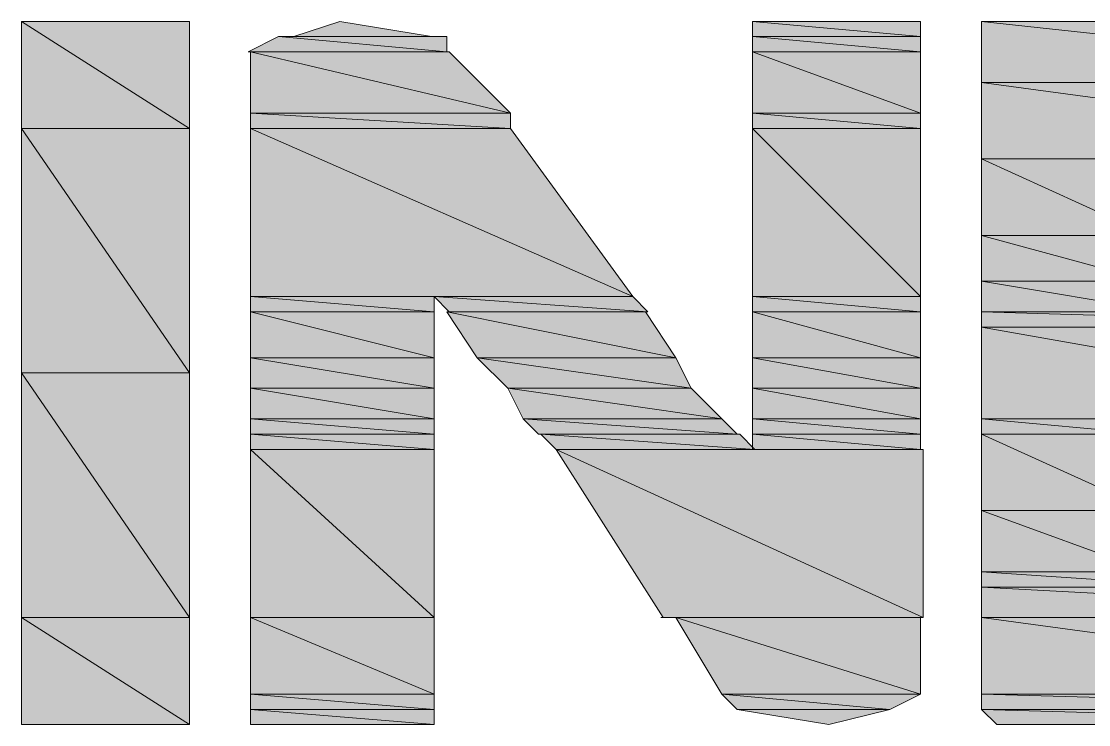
# Model space of a CAD drawing. Header units: millimetres. Extents: x 41 to 1635, y 11 to 1528.
# Drawn here: x 1450.88 to 1480.17, y 1194.06 to 1213.35 of the extents above; entities that cross this region are included whole.
import ezdxf

# ---------------------------------------------------------------- set-up
doc = ezdxf.new("R2010")
doc.units = ezdxf.units.MM
doc.header["$LTSCALE"] = 8
for name, color, linetype in [('1', 7, 'CONTINUOUS'), ('PDF2_Geometry', 7, 'CONTINUOUS'), ('PDF2_Solid Fills', 7, 'CONTINUOUS')]:
    doc.layers.add(name, color=color, linetype=linetype)

# ---------------------------------------------------------------- blocks, each defined once
blk = doc.blocks.new('Sinee')
at = {"layer": 'PDF2_Geometry', "lineweight": 5}
for points in [[(205.958, -314.579), (210.571, -314.579)], [(205.958, -314.579), (205.958, -317.514), (210.571, -317.514)], [(205.958, -314.579), (210.571, -314.579), (210.571, -317.514)], [(214.695, -314.579), (213.437, -314.998), (217.211, -314.998)], [(226.017, -314.579), (228.953, -314.579)], [(226.017, -314.579), (226.017, -314.998), (230.63, -314.998)], [(226.017, -314.579), (230.63, -314.579), (230.63, -314.998)], [(228.953, -314.579), (230.63, -314.579)], [(232.307, -314.579), (233.565, -314.579)], [(232.307, -314.579), (247.823, -314.579)], [(232.307, -314.579), (247.823, -314.579)], [(232.307, -314.579), (232.307, -316.256), (247.823, -316.256)], [(232.307, -314.579), (247.823, -314.579), (247.823, -316.256)], [(233.565, -314.579), (237.34, -314.579)], [(213.017, -314.998), (212.179, -315.417), (217.63, -315.417)], [(213.437, -314.998), (213.017, -314.998), (217.63, -314.998)], [(213.437, -314.998), (213.017, -314.998), (217.63, -314.998)], [(213.017, -314.998), (217.63, -314.998), (217.63, -315.417)], [(213.437, -314.998), (217.63, -314.998)], [(226.017, -314.998), (230.63, -314.998)], [(226.017, -314.998), (230.63, -314.998)], [(226.017, -314.998), (226.017, -315.417), (230.63, -315.417)], [(226.017, -314.998), (230.63, -314.998), (230.63, -315.417)], [(212.249, -315.417), (212.249, -317.095), (219.377, -317.095)], [(212.249, -315.417), (217.7, -315.417), (219.377, -317.095)], [(226.017, -315.417), (226.017, -317.095), (230.63, -317.095)], [(226.017, -315.417), (230.63, -315.417), (230.63, -317.095)], [(232.307, -316.256), (247.823, -316.256)], [(232.307, -316.256), (247.823, -316.256)], [(232.307, -316.256), (232.307, -318.353), (247.823, -318.353)], [(232.307, -316.256), (247.823, -316.256), (247.823, -318.353)], [(212.249, -317.095), (212.249, -317.514), (219.377, -317.514)], [(212.249, -317.095), (219.377, -317.095), (219.377, -317.514)], [(226.017, -317.095), (226.017, -317.514), (230.63, -317.514)], [(226.017, -317.095), (230.63, -317.095), (230.63, -317.514)], [(205.958, -317.514), (205.958, -324.223), (210.571, -324.223)], [(205.958, -317.514), (210.571, -317.514), (210.571, -324.223)], [(212.249, -317.514), (212.249, -322.127), (222.732, -322.127)], [(212.249, -317.514), (219.377, -317.514), (222.732, -322.127)], [(226.017, -317.514), (226.017, -322.127), (230.63, -322.127)], [(226.017, -317.514), (230.63, -317.514), (230.63, -322.127)], [(232.307, -318.353), (246.146, -318.353)], [(232.307, -318.353), (247.823, -318.353), (246.146, -318.353)], [(232.307, -318.353), (232.307, -320.449), (236.92, -320.449)], [(232.307, -318.353), (236.92, -318.353), (236.92, -320.449)], [(232.307, -320.449), (232.307, -321.707), (236.92, -321.707)], [(232.307, -320.449), (236.92, -320.449), (236.92, -321.707)], [(232.307, -321.707), (232.307, -322.546), (237.339, -322.546)], [(232.307, -321.707), (236.92, -321.707), (237.339, -322.546)], [(212.249, -322.127), (217.281, -322.127)], [(212.249, -322.127), (217.281, -322.127)], [(212.249, -322.127), (212.249, -322.546), (217.281, -322.546)], [(212.249, -322.127), (217.281, -322.127), (217.281, -322.546)], [(217.281, -322.127), (222.732, -322.127)], [(217.281, -322.127), (222.732, -322.127)], [(217.281, -322.127), (217.7, -322.546), (223.151, -322.546)], [(217.281, -322.127), (222.732, -322.127), (223.151, -322.546)], [(226.017, -322.127), (230.63, -322.127)], [(226.017, -322.127), (230.63, -322.127)], [(226.017, -322.127), (226.017, -322.546), (230.63, -322.546)], [(226.017, -322.127), (230.63, -322.127), (230.63, -322.546)], [(212.249, -322.546), (212.249, -323.804), (217.281, -323.804)], [(212.249, -322.546), (217.281, -322.546), (217.281, -323.804)], [(217.63, -322.546), (218.469, -323.804), (223.92, -323.804)], [(217.63, -322.546), (223.082, -322.546), (223.92, -323.804)], [(226.017, -322.546), (226.017, -323.804), (230.63, -323.804)], [(226.017, -322.546), (230.63, -322.546), (230.63, -323.804)], [(232.307, -322.546), (232.307, -322.965), (246.564, -322.965)], [(232.307, -322.546), (246.146, -322.546), (246.564, -322.965)], [(232.307, -322.965), (232.307, -325.482), (246.564, -325.482)], [(232.307, -322.965), (246.564, -322.965), (246.564, -325.482)], [(212.249, -323.804), (212.249, -324.643), (217.281, -324.643)], [(212.249, -323.804), (217.281, -323.804), (217.281, -324.643)], [(218.469, -323.804), (219.308, -324.643), (224.34, -324.643)], [(218.469, -323.804), (223.92, -323.804), (224.34, -324.643)], [(226.017, -323.804), (226.017, -324.643), (230.63, -324.643)], [(226.017, -323.804), (230.63, -323.804), (230.63, -324.643)], [(205.958, -324.223), (205.958, -330.933), (210.571, -330.933)], [(205.958, -324.223), (210.571, -324.223), (210.571, -330.933)], [(212.249, -324.643), (212.249, -325.482), (217.281, -325.482)], [(212.249, -324.643), (217.281, -324.643), (217.281, -325.482)], [(219.307, -324.643), (219.727, -325.482), (225.178, -325.482)], [(219.307, -324.643), (224.34, -324.643), (225.178, -325.482)], [(226.017, -324.643), (226.017, -325.482), (230.63, -325.482)], [(226.017, -324.643), (230.63, -324.643), (230.63, -325.482)], [(212.249, -325.482), (212.249, -325.901), (217.281, -325.901)], [(212.249, -325.482), (217.281, -325.482), (217.281, -325.901)], [(219.727, -325.482), (220.146, -325.901), (225.598, -325.901)], [(219.727, -325.482), (225.178, -325.482), (225.598, -325.901)], [(226.017, -325.482), (226.017, -325.901), (230.63, -325.901)], [(226.017, -325.482), (230.63, -325.482), (230.63, -325.901)], [(232.307, -325.482), (232.307, -325.901), (236.92, -325.901)], [(232.307, -325.482), (238.597, -325.482), (236.92, -325.901)], [(212.249, -325.901), (212.249, -326.32), (217.281, -326.32)], [(212.249, -325.901), (217.281, -325.901), (217.281, -326.32)], [(220.216, -325.901), (220.635, -326.32), (226.087, -326.32)], [(220.216, -325.901), (225.668, -325.901), (226.087, -326.32)], [(226.017, -325.901), (226.017, -326.32), (230.63, -326.32)], [(226.017, -325.901), (230.63, -325.901), (230.63, -326.32)], [(232.307, -325.901), (232.307, -327.998), (236.92, -327.998)], [(232.307, -325.901), (236.92, -325.901), (236.92, -327.998)], [(212.249, -326.32), (212.249, -330.933), (217.281, -330.933)], [(212.249, -326.32), (217.281, -326.32), (217.281, -330.933)], [(220.636, -326.32), (223.571, -330.933), (230.699, -330.933)], [(220.636, -326.32), (230.699, -326.32), (230.699, -330.933)], [(232.307, -327.998), (232.307, -329.675), (236.92, -329.675)], [(232.307, -327.998), (236.92, -327.998), (236.92, -329.675)], [(232.307, -329.675), (232.307, -330.094), (238.597, -330.094)], [(232.307, -329.675), (236.92, -329.675), (238.597, -330.094)], [(232.307, -330.094), (232.307, -330.933), (247.823, -330.933)], [(232.307, -330.094), (247.823, -330.094), (247.823, -330.933)], [(205.958, -330.933), (205.958, -333.868), (210.571, -333.868)], [(205.958, -330.933), (210.571, -330.933), (210.571, -333.868)], [(212.249, -330.933), (217.281, -330.933)], [(212.249, -330.933), (217.281, -330.933)], [(212.249, -330.933), (212.249, -333.03), (217.281, -333.03)], [(212.249, -330.933), (217.281, -330.933), (217.281, -333.03)], [(223.501, -330.933), (230.629, -330.933)], [(223.501, -330.933), (230.629, -330.933)], [(223.92, -330.933), (225.178, -333.03), (230.63, -333.03)], [(223.92, -330.933), (230.63, -330.933), (230.63, -333.03)], [(232.307, -330.933), (232.307, -333.03), (247.823, -333.03)], [(232.307, -330.933), (247.823, -330.933), (247.823, -333.03)], [(212.249, -333.03), (212.249, -333.449), (217.281, -333.449)], [(212.249, -333.03), (217.281, -333.03), (217.281, -333.449)], [(225.178, -333.03), (225.598, -333.449), (229.791, -333.449)], [(225.178, -333.03), (230.63, -333.03), (229.791, -333.449)], [(232.307, -333.03), (232.307, -333.449), (247.403, -333.449)], [(232.307, -333.03), (247.823, -333.03), (247.403, -333.449)], [(212.249, -333.449), (217.281, -333.449)], [(212.249, -333.449), (217.281, -333.449)], [(212.249, -333.449), (212.249, -333.868), (217.281, -333.868)], [(212.249, -333.449), (217.281, -333.449), (217.281, -333.868)], [(225.598, -333.449), (229.791, -333.449)], [(225.598, -333.449), (229.791, -333.449)], [(225.598, -333.449), (229.791, -333.449), (228.114, -333.868)], [(232.307, -333.449), (232.726, -333.868), (246.984, -333.868)], [(232.307, -333.449), (247.403, -333.449), (246.984, -333.868)], [(205.958, -333.868), (210.571, -333.868)], [(212.249, -333.868), (213.926, -333.868)], [(213.926, -333.868), (217.281, -333.868)], [(232.797, -333.868), (239.925, -333.868)]]:
    blk.add_lwpolyline(points, close=True, dxfattribs=at)
for points in [[(205.958, -314.579), (210.571, -314.579), (205.958, -314.579)], [(226.017, -314.579), (228.953, -314.579), (226.017, -314.579)], [(228.953, -314.579), (230.63, -314.579), (228.953, -314.579)], [(232.307, -314.579), (233.565, -314.579), (232.307, -314.579)], [(232.307, -314.579), (247.823, -314.579), (232.307, -314.579)], [(232.307, -314.579), (247.823, -314.579), (232.307, -314.579)], [(233.565, -314.579), (237.34, -314.579), (233.565, -314.579)], [(213.437, -314.998), (217.63, -314.998), (213.437, -314.998)], [(226.017, -314.998), (230.63, -314.998), (226.017, -314.998)], [(226.017, -314.998), (230.63, -314.998), (226.017, -314.998)], [(232.307, -316.256), (247.823, -316.256), (232.307, -316.256)], [(232.307, -316.256), (247.823, -316.256), (232.307, -316.256)], [(232.307, -318.353), (246.146, -318.353), (232.307, -318.353)], [(232.307, -318.353), (247.823, -318.353), (232.307, -318.353)], [(212.249, -322.127), (217.281, -322.127), (212.249, -322.127)], [(212.249, -322.127), (217.281, -322.127), (212.249, -322.127)], [(217.281, -322.127), (222.732, -322.127), (217.281, -322.127)], [(217.281, -322.127), (222.732, -322.127), (217.281, -322.127)], [(226.017, -322.127), (230.63, -322.127), (226.017, -322.127)], [(226.017, -322.127), (230.63, -322.127), (226.017, -322.127)], [(212.249, -330.933), (217.281, -330.933), (212.249, -330.933)], [(212.249, -330.933), (217.281, -330.933), (212.249, -330.933)], [(223.501, -330.933), (230.629, -330.933), (223.501, -330.933)], [(223.501, -330.933), (230.629, -330.933), (223.501, -330.933)], [(212.249, -333.449), (217.281, -333.449), (212.249, -333.449)], [(212.249, -333.449), (217.281, -333.449), (212.249, -333.449)], [(225.598, -333.449), (229.791, -333.449), (225.598, -333.449)], [(225.598, -333.449), (229.791, -333.449), (225.598, -333.449)], [(205.958, -333.868), (210.571, -333.868), (205.958, -333.868)], [(212.249, -333.868), (213.926, -333.868), (212.249, -333.868)], [(213.926, -333.868), (217.281, -333.868), (213.926, -333.868)], [(232.797, -333.868), (239.925, -333.868), (232.797, -333.868)]]:
    blk.add_lwpolyline(points, dxfattribs=at)
at = {"layer": 'PDF2_Solid Fills', "lineweight": 5, "transparency": 33554559}
for points in [[(205.958, -314.579), (205.958, -317.514), (210.571, -317.514)], [(205.958, -314.579), (210.571, -314.579), (210.571, -317.514)], [(214.695, -314.579), (213.437, -314.998), (217.211, -314.998)], [(226.017, -314.579), (226.017, -314.998), (230.63, -314.998)], [(226.017, -314.579), (230.63, -314.579), (230.63, -314.998)], [(232.307, -314.579), (232.307, -316.256), (247.823, -316.256)], [(232.307, -314.579), (247.823, -314.579), (247.823, -316.256)], [(213.017, -314.998), (212.179, -315.417), (217.63, -315.417)], [(213.017, -314.998), (217.63, -314.998), (217.63, -315.417)], [(226.017, -314.998), (226.017, -315.417), (230.63, -315.417)], [(226.017, -314.998), (230.63, -314.998), (230.63, -315.417)], [(212.249, -315.417), (212.249, -317.095), (219.377, -317.095)], [(212.249, -315.417), (217.7, -315.417), (219.377, -317.095)], [(226.017, -315.417), (226.017, -317.095), (230.63, -317.095)], [(226.017, -315.417), (230.63, -315.417), (230.63, -317.095)], [(232.307, -316.256), (232.307, -318.353), (247.823, -318.353)], [(232.307, -316.256), (247.823, -316.256), (247.823, -318.353)], [(212.249, -317.095), (212.249, -317.514), (219.377, -317.514)], [(212.249, -317.095), (219.377, -317.095), (219.377, -317.514)], [(226.017, -317.095), (226.017, -317.514), (230.63, -317.514)], [(226.017, -317.095), (230.63, -317.095), (230.63, -317.514)], [(205.958, -317.514), (205.958, -324.223), (210.571, -324.223)], [(205.958, -317.514), (210.571, -317.514), (210.571, -324.223)], [(212.249, -317.514), (212.249, -322.127), (222.732, -322.127)], [(212.249, -317.514), (219.377, -317.514), (222.732, -322.127)], [(226.017, -317.514), (226.017, -322.127), (230.63, -322.127)], [(226.017, -317.514), (230.63, -317.514), (230.63, -322.127)], [(232.307, -318.353), (232.307, -320.449), (236.92, -320.449)], [(232.307, -318.353), (236.92, -318.353), (236.92, -320.449)], [(232.307, -320.449), (232.307, -321.707), (236.92, -321.707)], [(232.307, -320.449), (236.92, -320.449), (236.92, -321.707)], [(232.307, -321.707), (232.307, -322.546), (237.339, -322.546)], [(232.307, -321.707), (236.92, -321.707), (237.339, -322.546)], [(212.249, -322.127), (212.249, -322.546), (217.281, -322.546)], [(212.249, -322.127), (217.281, -322.127), (217.281, -322.546)], [(217.281, -322.127), (217.7, -322.546), (223.151, -322.546)], [(217.281, -322.127), (222.732, -322.127), (223.151, -322.546)], [(226.017, -322.127), (226.017, -322.546), (230.63, -322.546)], [(226.017, -322.127), (230.63, -322.127), (230.63, -322.546)], [(212.249, -322.546), (212.249, -323.804), (217.281, -323.804)], [(212.249, -322.546), (217.281, -322.546), (217.281, -323.804)], [(217.63, -322.546), (218.469, -323.804), (223.92, -323.804)], [(217.63, -322.546), (223.082, -322.546), (223.92, -323.804)], [(226.017, -322.546), (226.017, -323.804), (230.63, -323.804)], [(226.017, -322.546), (230.63, -322.546), (230.63, -323.804)], [(232.307, -322.546), (232.307, -322.965), (246.564, -322.965)], [(232.307, -322.546), (246.146, -322.546), (246.564, -322.965)], [(232.307, -322.965), (232.307, -325.482), (246.564, -325.482)], [(232.307, -322.965), (246.564, -322.965), (246.564, -325.482)], [(212.249, -323.804), (212.249, -324.643), (217.281, -324.643)], [(212.249, -323.804), (217.281, -323.804), (217.281, -324.643)], [(218.469, -323.804), (219.308, -324.643), (224.34, -324.643)], [(218.469, -323.804), (223.92, -323.804), (224.34, -324.643)], [(226.017, -323.804), (226.017, -324.643), (230.63, -324.643)], [(226.017, -323.804), (230.63, -323.804), (230.63, -324.643)], [(205.958, -324.223), (205.958, -330.933), (210.571, -330.933)], [(205.958, -324.223), (210.571, -324.223), (210.571, -330.933)], [(212.249, -324.643), (212.249, -325.482), (217.281, -325.482)], [(212.249, -324.643), (217.281, -324.643), (217.281, -325.482)], [(219.307, -324.643), (219.727, -325.482), (225.178, -325.482)], [(219.307, -324.643), (224.34, -324.643), (225.178, -325.482)], [(226.017, -324.643), (226.017, -325.482), (230.63, -325.482)], [(226.017, -324.643), (230.63, -324.643), (230.63, -325.482)], [(212.249, -325.482), (212.249, -325.901), (217.281, -325.901)], [(212.249, -325.482), (217.281, -325.482), (217.281, -325.901)], [(219.727, -325.482), (220.146, -325.901), (225.598, -325.901)], [(219.727, -325.482), (225.178, -325.482), (225.598, -325.901)], [(226.017, -325.482), (226.017, -325.901), (230.63, -325.901)], [(226.017, -325.482), (230.63, -325.482), (230.63, -325.901)], [(232.307, -325.482), (232.307, -325.901), (236.92, -325.901)], [(232.307, -325.482), (238.597, -325.482), (236.92, -325.901)], [(212.249, -325.901), (212.249, -326.32), (217.281, -326.32)], [(212.249, -325.901), (217.281, -325.901), (217.281, -326.32)], [(220.216, -325.901), (220.635, -326.32), (226.087, -326.32)], [(220.216, -325.901), (225.668, -325.901), (226.087, -326.32)], [(226.017, -325.901), (226.017, -326.32), (230.63, -326.32)], [(226.017, -325.901), (230.63, -325.901), (230.63, -326.32)], [(232.307, -325.901), (232.307, -327.998), (236.92, -327.998)], [(232.307, -325.901), (236.92, -325.901), (236.92, -327.998)], [(212.249, -326.32), (212.249, -330.933), (217.281, -330.933)], [(212.249, -326.32), (217.281, -326.32), (217.281, -330.933)], [(220.636, -326.32), (223.571, -330.933), (230.699, -330.933)], [(220.636, -326.32), (230.699, -326.32), (230.699, -330.933)], [(232.307, -327.998), (232.307, -329.675), (236.92, -329.675)], [(232.307, -327.998), (236.92, -327.998), (236.92, -329.675)], [(232.307, -329.675), (232.307, -330.094), (238.597, -330.094)], [(232.307, -329.675), (236.92, -329.675), (238.597, -330.094)], [(232.307, -330.094), (232.307, -330.933), (247.823, -330.933)], [(232.307, -330.094), (247.823, -330.094), (247.823, -330.933)], [(205.958, -330.933), (205.958, -333.868), (210.571, -333.868)], [(205.958, -330.933), (210.571, -330.933), (210.571, -333.868)], [(212.249, -330.933), (212.249, -333.03), (217.281, -333.03)], [(212.249, -330.933), (217.281, -330.933), (217.281, -333.03)], [(223.92, -330.933), (225.178, -333.03), (230.63, -333.03)], [(223.92, -330.933), (230.63, -330.933), (230.63, -333.03)], [(232.307, -330.933), (232.307, -333.03), (247.823, -333.03)], [(232.307, -330.933), (247.823, -330.933), (247.823, -333.03)], [(212.249, -333.03), (212.249, -333.449), (217.281, -333.449)], [(212.249, -333.03), (217.281, -333.03), (217.281, -333.449)], [(225.178, -333.03), (225.598, -333.449), (229.791, -333.449)], [(225.178, -333.03), (230.63, -333.03), (229.791, -333.449)], [(232.307, -333.03), (232.307, -333.449), (247.403, -333.449)], [(232.307, -333.03), (247.823, -333.03), (247.403, -333.449)], [(212.249, -333.449), (212.249, -333.868), (217.281, -333.868)], [(212.249, -333.449), (217.281, -333.449), (217.281, -333.868)], [(225.598, -333.449), (229.791, -333.449), (228.114, -333.868)], [(232.307, -333.449), (232.726, -333.868), (246.984, -333.868)], [(232.307, -333.449), (247.403, -333.449), (246.984, -333.868)]]:
    blk.add_solid(points, dxfattribs=at)

msp = doc.modelspace()

# ---------------------------------------------------------------- block references
at = {"layer": '1'}
msp.add_blockref('Sinee', (1244.924, 1527.933), dxfattribs=at)

doc.saveas('drawing.dxf')
